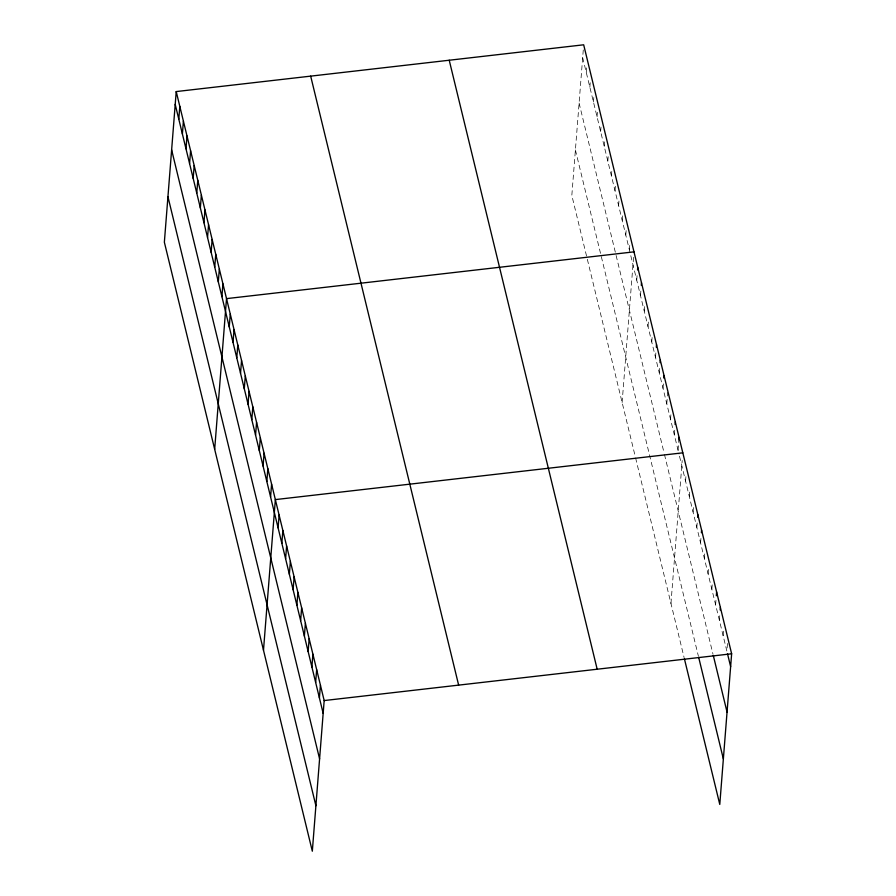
<?xml version="1.0" encoding="UTF-8"?>
<svg xmlns="http://www.w3.org/2000/svg" width="896" height="896" viewBox="0 0 896 896"><rect width="100%" height="100%" fill="white"/><g stroke="black" fill="none" stroke-linecap="round" stroke-linejoin="round"><path stroke-width="0.67" stroke-dasharray="4.48 3.36" d="M583.274 49.93L571.827 195.44L635.275 456.602M586.264 72.408L586.869 64.714M589.859 87.192L590.262 82.074M593.454 101.987L593.958 95.581M597.05 116.771L597.554 110.365M600.634 131.566L601.25 123.872M604.229 146.35L604.834 138.667M607.824 161.146L608.227 156.016M611.419 175.93L611.923 169.523M615.014 190.725L615.619 183.03M618.61 205.52L619.214 197.826M622.194 220.304L622.698 213.898M625.789 235.099L626.192 229.97M629.384 249.883L629.888 243.477M622.126 402.494L633.584 256.984M636.731 280.134L637.235 273.728M640.494 295.59L640.998 289.184M644.246 311.046L644.851 303.363M647.998 326.514L648.502 320.096M651.762 341.97L652.366 334.275M655.514 357.426L656.118 349.742M659.266 372.882L659.669 367.763M663.029 388.349L663.533 381.942M666.781 403.805L667.688 392.269M670.533 419.261L670.936 414.142M674.296 434.728L674.8 428.31M678.048 450.184L678.854 439.925M670.958 603.467L682.203 460.51M685.563 481.096L686.067 474.69M689.315 496.563L689.92 488.869M693.067 512.019L693.582 505.613M696.83 527.475L697.435 519.792M700.582 542.931L701.086 536.525M704.346 558.398L704.85 551.981M708.098 573.854L708.702 566.16M711.85 589.31L712.354 582.904M715.613 604.766L716.117 598.36M719.365 620.234L719.97 612.539M723.117 635.69L723.52 630.56M727.485 643.462L726.88 651.146L679.302 455.336M582.669 57.613L678.989 454.048M579.096 103.096L664.138 453.152M664.451 454.44L712.97 654.114M575.4 149.957L698.32 655.883M635.589 457.89L684.107 657.563"/><path stroke-width="1.34" d="M176.221 91.571L164.36 242.211L312.323 851.2L324.173 700.56L176.221 91.571L583.677 44.8L731.64 653.789L719.779 804.429L684.421 658.851M178.797 119.179L179.805 106.366M182.392 133.963L183.4 121.15M185.987 148.758L186.995 135.946M189.582 163.542L190.59 150.73M193.178 178.338L194.186 165.525M196.762 193.122L197.77 180.309M200.357 207.917L201.365 195.104M203.952 222.701L204.96 209.888M207.547 237.496L208.555 224.683M211.142 252.291L212.15 239.467M214.738 267.075L215.746 254.262M218.322 281.87L219.33 269.046M221.917 296.654L222.925 283.842M214.67 449.266L226.52 298.626L633.987 251.854M229.264 326.906L230.272 314.082M233.027 342.362L234.035 329.549M236.779 357.818L237.787 345.005M240.531 373.285L241.55 360.461M244.294 388.741L245.302 375.928M248.046 404.197L249.054 391.384M251.798 419.653L252.818 406.84M255.562 435.12L256.57 422.296M259.314 450.576L260.322 437.763M263.077 466.032L264.085 453.219M266.829 481.499L267.837 468.675M270.581 496.955L271.589 484.131M263.491 650.238L275.352 499.598L682.819 452.827M278.096 527.867L279.104 515.054M281.848 543.334L282.856 530.51M285.611 558.79L286.619 545.978M289.363 574.246L290.371 561.434M293.115 589.702L294.123 576.89M296.878 605.17L297.886 592.346M300.63 620.626L301.638 607.813M304.382 636.082L305.39 623.269M308.146 651.538L309.154 638.725M311.898 667.005L312.906 654.181M315.65 682.461L316.658 669.648M319.413 697.917L320.421 685.104M637.538 269.875L637.739 267.31M641.301 285.342L641.502 282.778M656.32 347.178L656.522 344.613M660.072 362.634L660.274 360.069M663.835 378.09L664.037 375.525M675.102 424.469L675.304 421.904M678.854 439.925L679.056 437.36M697.637 517.227L697.838 514.662M701.389 532.683L701.59 530.118M716.318 595.795L716.621 591.954M720.171 609.974L720.373 607.41M324.173 700.56L731.64 653.789M727.496 653.722L730.632 666.613M713.283 655.402L727.048 712.085M698.634 657.171L723.363 758.946M449.221 60.234L597.173 669.222M310.677 76.138L458.64 685.126M175.202 104.384L323.165 713.384M171.629 149.867L319.581 758.856M167.944 196.728L315.896 805.717"/></g></svg>
